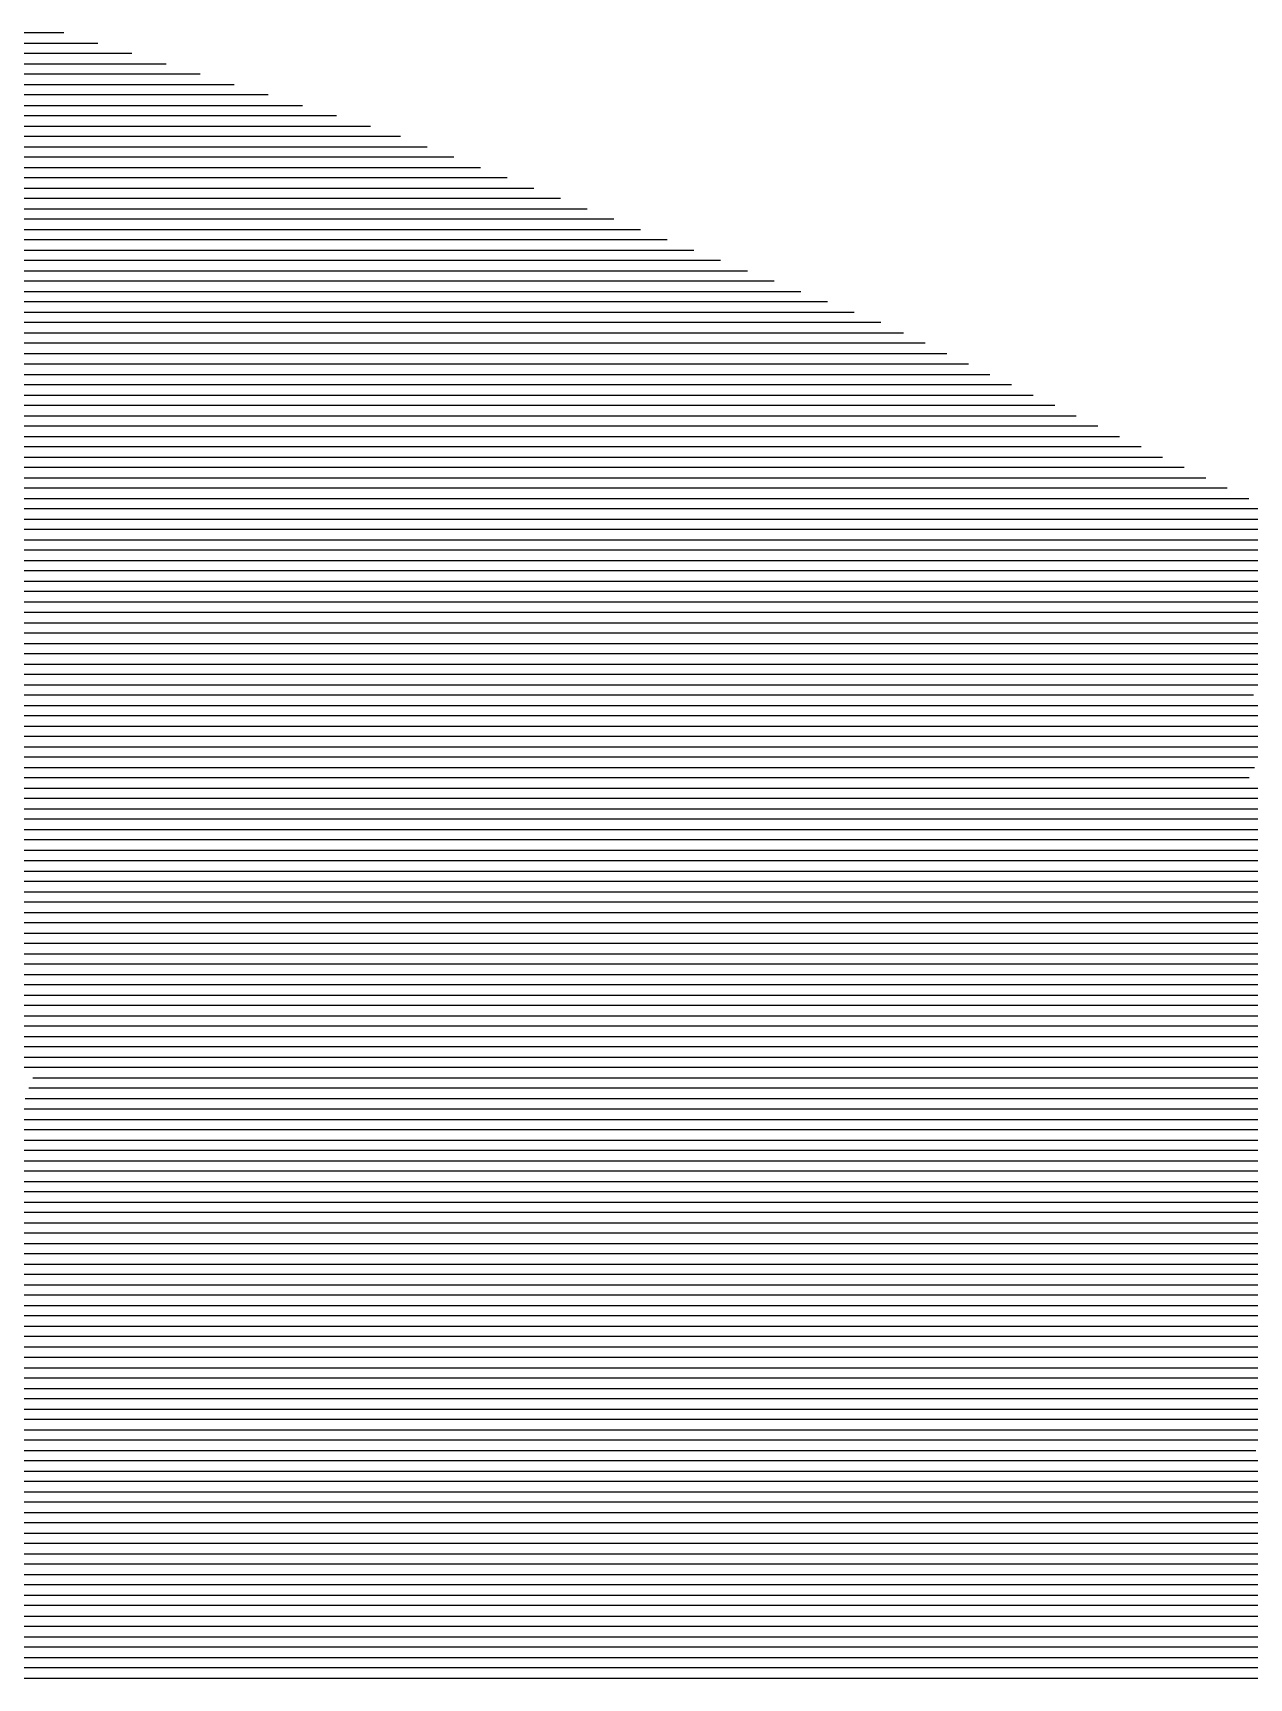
# Model space of a CAD drawing. Header units: metres. Extents: x -7 to 7, y -7 to 7.
# Drawn here: x 2.026 to 3.202, y 5.105 to 6.695 of the extents above; entities that cross this region are included whole.
import ezdxf

# ---------------------------------------------------------------- set-up
doc = ezdxf.new("R2010")
doc.units = ezdxf.units.M

msp = doc.modelspace()

# ---------------------------------------------------------------- linework, layer by layer
for p, q in [((2.055505, 6.695147, -0.058652), (1.84734, 6.695147, -0.081318)), ((1.846428, 6.685147, -0.081149), (2.088471, 6.685147, -0.054795)), ((1.844605, 6.665147, -0.080811), (2.154405, 6.665147, -0.047079)), ((2.121438, 6.675147, -0.050937), (1.845516, 6.675147, -0.08098)), ((2.187372, 6.655147, -0.043222), (1.843693, 6.655147, -0.080642)), ((2.253305, 6.635147, -0.035506), (1.84187, 6.635147, -0.080304)), ((1.842781, 6.645147, -0.080473), (2.220338, 6.645147, -0.039364)), ((2.319239, 6.615147, -0.027791), (1.840047, 6.615147, -0.079966)), ((1.840958, 6.625147, -0.080135), (2.286272, 6.625147, -0.031648)), ((1.839135, 6.605147, -0.079797), (2.352205, 6.605147, -0.023933)), ((1.837312, 6.585147, -0.079459), (2.360517, 6.585147, -0.022492)), ((2.364238, 6.595147, -0.022355), (1.838223, 6.595147, -0.079628)), ((2.360517, 6.585147, -0.022492), (2.363842, 6.585147, -0.022127)), ((2.363842, 6.585147, -0.022127), (2.406874, 6.585147, -0.017357)), ((2.365446, 6.595147, -0.022222), (2.364238, 6.595147, -0.022355)), ((2.381079, 6.595147, -0.020489), (2.365446, 6.595147, -0.022222)), ((2.356795, 6.575147, -0.022628), (1.8364, 6.575147, -0.07929)), ((2.362238, 6.575147, -0.022031), (2.356795, 6.575147, -0.022628)), ((2.432668, 6.575147, -0.014225), (2.362238, 6.575147, -0.022031)), ((2.349352, 6.555147, -0.022902), (1.834577, 6.555147, -0.078952)), ((1.835488, 6.565147, -0.079121), (2.353074, 6.565147, -0.022765)), ((2.35903, 6.555147, -0.021841), (2.349352, 6.555147, -0.022902)), ((2.353074, 6.565147, -0.022765), (2.360634, 6.565147, -0.021936)), ((2.484257, 6.555147, -0.00796), (2.35903, 6.555147, -0.021841)), ((2.360634, 6.565147, -0.021936), (2.458462, 6.565147, -0.011093)), ((2.34191, 6.535147, -0.023176), (1.832753, 6.535147, -0.078614)), ((1.833665, 6.545147, -0.078783), (2.345631, 6.545147, -0.023039)), ((2.355821, 6.535147, -0.02165), (2.34191, 6.535147, -0.023176)), ((2.345631, 6.545147, -0.023039), (2.357426, 6.545147, -0.021745)), ((2.535845, 6.535147, -0.001696), (2.355821, 6.535147, -0.02165)), ((2.357426, 6.545147, -0.021745), (2.510051, 6.545147, -0.004828)), ((1.831842, 6.525147, -0.078445), (2.338188, 6.525147, -0.023313)), ((2.338188, 6.525147, -0.023313), (2.354217, 6.525147, -0.021555)), ((2.354217, 6.525147, -0.021555), (2.561639, 6.525147, 0.001436)), ((1.830018, 6.505147, -0.078107), (2.330745, 6.505147, -0.023587)), ((2.334467, 6.515147, -0.02345), (1.83093, 6.515147, -0.078276)), ((2.330745, 6.505147, -0.023587), (2.351009, 6.505147, -0.021364)), ((2.352613, 6.515147, -0.02146), (2.334467, 6.515147, -0.02345)), ((2.351009, 6.505147, -0.021364), (2.613228, 6.505147, 0.007701)), ((2.587434, 6.515147, 0.004569), (2.352613, 6.515147, -0.02146)), ((2.327024, 6.495147, -0.023724), (1.829107, 6.495147, -0.077938)), ((2.349405, 6.495147, -0.021269), (2.327024, 6.495147, -0.023724)), ((2.639022, 6.495147, 0.010833), (2.349405, 6.495147, -0.021269)), ((2.319581, 6.475147, -0.023998), (1.827283, 6.475147, -0.077601)), ((1.828195, 6.485147, -0.077769), (2.323302, 6.485147, -0.023861)), ((2.346197, 6.475147, -0.021078), (2.319581, 6.475147, -0.023998)), ((2.323302, 6.485147, -0.023861), (2.347801, 6.485147, -0.021174)), ((2.690611, 6.475147, 0.017097), (2.346197, 6.475147, -0.021078)), ((2.347801, 6.485147, -0.021174), (2.664816, 6.485147, 0.013965)), ((1.826372, 6.465147, -0.077432), (2.31586, 6.465147, -0.024135)), ((2.31586, 6.465147, -0.024135), (2.344592, 6.465147, -0.020983)), ((2.344592, 6.465147, -0.020983), (2.716405, 6.465147, 0.02023)), ((1.824548, 6.445147, -0.077094), (2.308417, 6.445147, -0.024409)), ((2.312138, 6.455147, -0.024272), (1.82546, 6.455147, -0.077263)), ((2.308417, 6.445147, -0.024409), (2.341384, 6.445147, -0.020792)), ((2.342988, 6.455147, -0.020888), (2.312138, 6.455147, -0.024272)), ((2.341384, 6.445147, -0.020792), (2.767993, 6.445147, 0.026494)), ((2.742199, 6.455147, 0.023362), (2.342988, 6.455147, -0.020888)), ((1.822725, 6.425147, -0.076756), (2.300974, 6.425147, -0.024683)), ((2.304695, 6.435147, -0.024546), (1.823637, 6.435147, -0.076925)), ((2.300974, 6.425147, -0.024683), (2.338176, 6.425147, -0.020602)), ((2.33978, 6.435147, -0.020697), (2.304695, 6.435147, -0.024546)), ((2.338176, 6.425147, -0.020602), (2.819582, 6.425147, 0.032759)), ((2.793788, 6.435147, 0.029626), (2.33978, 6.435147, -0.020697)), ((2.297252, 6.415147, -0.02482), (1.821813, 6.415147, -0.076587)), ((2.336572, 6.415147, -0.020507), (2.297252, 6.415147, -0.02482)), ((2.845376, 6.415147, 0.035891), (2.336572, 6.415147, -0.020507)), ((2.28981, 6.395147, -0.025094), (1.81999, 6.395147, -0.076249)), ((1.820902, 6.405147, -0.076418), (2.293531, 6.405147, -0.024957)), ((2.333363, 6.395147, -0.020316), (2.28981, 6.395147, -0.025094)), ((2.293531, 6.405147, -0.024957), (2.334967, 6.405147, -0.020411)), ((2.84429, 6.395147, 0.036317), (2.333363, 6.395147, -0.020316)), ((2.334967, 6.405147, -0.020411), (2.848707, 6.405147, 0.036533)), ((2.888367, 6.395147, 0.041279), (2.84429, 6.395147, 0.036317)), ((2.848707, 6.405147, 0.036533), (2.867504, 6.405147, 0.038649)), ((1.819078, 6.385147, -0.07608), (2.286088, 6.385147, -0.025231)), ((2.286088, 6.385147, -0.025231), (2.331759, 6.385147, -0.020221)), ((2.331759, 6.385147, -0.020221), (2.839873, 6.385147, 0.0361)), ((2.839873, 6.385147, 0.0361), (2.90923, 6.385147, 0.043909)), ((1.817255, 6.365147, -0.075742), (2.278645, 6.365147, -0.025505)), ((2.282367, 6.375147, -0.025368), (1.818167, 6.375147, -0.075911)), ((2.278645, 6.365147, -0.025505), (2.328551, 6.365147, -0.02003)), ((2.330155, 6.375147, -0.020125), (2.282367, 6.375147, -0.025368)), ((2.328551, 6.365147, -0.02003), (2.831038, 6.365147, 0.035667)), ((2.835455, 6.375147, 0.035884), (2.330155, 6.375147, -0.020125)), ((2.831038, 6.365147, 0.035667), (2.950955, 6.365147, 0.049169)), ((2.930093, 6.375147, 0.046539), (2.835455, 6.375147, 0.035884)), ((1.815432, 6.345147, -0.075404), (2.271202, 6.345147, -0.025779)), ((2.274924, 6.355147, -0.025642), (1.816343, 6.355147, -0.075573)), ((2.271202, 6.345147, -0.025779), (2.325343, 6.345147, -0.019839)), ((2.326947, 6.355147, -0.019935), (2.274924, 6.355147, -0.025642)), ((2.325343, 6.345147, -0.019839), (2.822204, 6.345147, 0.035234)), ((2.826621, 6.355147, 0.035451), (2.326947, 6.355147, -0.019935)), ((2.822204, 6.345147, 0.035234), (2.992681, 6.345147, 0.054429)), ((2.971818, 6.355147, 0.051799), (2.826621, 6.355147, 0.035451)), ((2.267481, 6.335147, -0.025916), (1.81452, 6.335147, -0.075235)), ((2.323738, 6.335147, -0.019744), (2.267481, 6.335147, -0.025916)), ((2.817786, 6.335147, 0.035018), (2.323738, 6.335147, -0.019744)), ((3.013544, 6.335147, 0.057059), (2.817786, 6.335147, 0.035018)), ((2.260038, 6.315147, -0.02619), (1.812697, 6.315147, -0.074897)), ((1.813608, 6.325147, -0.075066), (2.26376, 6.325147, -0.026053)), ((2.32053, 6.315147, -0.019553), (2.260038, 6.315147, -0.02619)), ((2.26376, 6.325147, -0.026053), (2.322134, 6.325147, -0.019649)), ((2.808952, 6.315147, 0.034584), (2.32053, 6.315147, -0.019553)), ((2.322134, 6.325147, -0.019649), (2.813369, 6.325147, 0.034801)), ((3.05527, 6.315147, 0.062318), (2.808952, 6.315147, 0.034584)), ((2.813369, 6.325147, 0.034801), (3.034407, 6.325147, 0.059688)), ((1.811785, 6.305147, -0.074728), (2.256317, 6.305147, -0.026327)), ((2.256317, 6.305147, -0.026327), (2.318926, 6.305147, -0.019458)), ((2.318926, 6.305147, -0.019458), (2.804535, 6.305147, 0.034368)), ((2.804535, 6.305147, 0.034368), (3.076133, 6.305147, 0.064948)), ((1.809962, 6.285147, -0.07439), (2.248874, 6.285147, -0.026601)), ((2.252595, 6.295147, -0.026464), (1.810873, 6.295147, -0.074559)), ((2.248874, 6.285147, -0.026601), (2.315718, 6.285147, -0.019268)), ((2.317322, 6.295147, -0.019363), (2.252595, 6.295147, -0.026464)), ((2.315718, 6.285147, -0.019268), (2.7957, 6.285147, 0.033935)), ((2.800117, 6.295147, 0.034151), (2.317322, 6.295147, -0.019363)), ((2.7957, 6.285147, 0.033935), (3.117859, 6.285147, 0.070208)), ((3.096996, 6.295147, 0.067578), (2.800117, 6.295147, 0.034151)), ((1.808138, 6.265147, -0.074052), (2.241431, 6.265147, -0.026874)), ((2.245152, 6.275147, -0.026737), (1.80905, 6.275147, -0.074221)), ((2.241431, 6.265147, -0.026874), (2.312509, 6.265147, -0.019077)), ((2.314114, 6.275147, -0.019172), (2.245152, 6.275147, -0.026737)), ((2.312509, 6.265147, -0.019077), (2.786866, 6.265147, 0.033502)), ((2.791283, 6.275147, 0.033718), (2.314114, 6.275147, -0.019172)), ((2.786866, 6.265147, 0.033502), (3.159584, 6.265147, 0.075468)), ((3.138722, 6.275147, 0.072838), (2.791283, 6.275147, 0.033718)), ((2.23771, 6.255147, -0.027011), (1.807227, 6.255147, -0.073883)), ((2.310905, 6.255147, -0.018982), (2.23771, 6.255147, -0.027011)), ((2.782448, 6.255147, 0.033285), (2.310905, 6.255147, -0.018982)), ((3.180447, 6.255147, 0.078097), (2.782448, 6.255147, 0.033285)), ((2.230267, 6.235147, -0.027285), (1.805403, 6.235147, -0.073545)), ((1.806315, 6.245147, -0.073714), (2.233988, 6.245147, -0.027148)), ((2.307697, 6.235147, -0.018791), (2.230267, 6.235147, -0.027285)), ((2.233988, 6.245147, -0.027148), (2.309301, 6.245147, -0.018886)), ((2.773614, 6.235147, 0.032852), (2.307697, 6.235147, -0.018791)), ((2.309301, 6.245147, -0.018886), (2.778031, 6.245147, 0.033069)), ((3.222173, 6.235147, 0.083357), (2.773614, 6.235147, 0.032852)), ((2.778031, 6.245147, 0.033069), (3.20131, 6.245147, 0.080727)), ((1.804492, 6.225147, -0.073376), (2.226545, 6.225147, -0.027422)), ((2.226545, 6.225147, -0.027422), (2.306093, 6.225147, -0.018696)), ((2.306093, 6.225147, -0.018696), (2.769196, 6.225147, 0.032636)), ((2.769196, 6.225147, 0.032636), (3.243036, 6.225147, 0.085987)), ((1.802668, 6.205147, -0.073038), (2.219102, 6.205147, -0.027696)), ((2.222824, 6.215147, -0.027559), (1.80358, 6.215147, -0.073207)), ((2.219102, 6.205147, -0.027696), (2.302884, 6.205147, -0.018505)), ((2.304489, 6.215147, -0.0186), (2.222824, 6.215147, -0.027559)), ((2.302884, 6.205147, -0.018505), (2.760362, 6.205147, 0.032203)), ((2.764779, 6.215147, 0.032419), (2.304489, 6.215147, -0.0186)), ((2.760362, 6.205147, 0.032203), (3.284762, 6.205147, 0.091247)), ((3.263899, 6.215147, 0.088617), (2.764779, 6.215147, 0.032419)), ((1.800845, 6.185147, -0.0727), (2.211659, 6.185147, -0.02797)), ((2.215381, 6.195147, -0.027833), (1.801757, 6.195147, -0.072869)), ((2.211659, 6.185147, -0.02797), (2.299676, 6.185147, -0.018315)), ((2.30128, 6.195147, -0.01841), (2.215381, 6.195147, -0.027833)), ((2.299676, 6.185147, -0.018315), (2.751527, 6.185147, 0.03177)), ((2.755945, 6.195147, 0.031986), (2.30128, 6.195147, -0.01841)), ((2.751527, 6.185147, 0.03177), (3.308101, 6.185147, 0.094436)), ((3.305625, 6.195147, 0.093877), (2.755945, 6.195147, 0.031986)), ((2.207938, 6.175147, -0.028107), (1.799933, 6.175147, -0.072532)), ((2.298072, 6.175147, -0.018219), (2.207938, 6.175147, -0.028107)), ((2.74711, 6.175147, 0.031553), (2.298072, 6.175147, -0.018219)), ((3.300218, 6.175147, 0.09383), (2.74711, 6.175147, 0.031553)), ((2.200495, 6.155147, -0.028381), (1.79811, 6.155147, -0.072194)), ((1.799022, 6.165147, -0.072363), (2.204217, 6.165147, -0.028244)), ((2.294864, 6.155147, -0.018029), (2.200495, 6.155147, -0.028381)), ((2.204217, 6.165147, -0.028244), (2.296468, 6.165147, -0.018124)), ((2.738276, 6.155147, 0.03112), (2.294864, 6.155147, -0.018029)), ((2.296468, 6.165147, -0.018124), (2.742693, 6.165147, 0.031337)), ((3.284454, 6.155147, 0.092616), (2.738276, 6.155147, 0.03112)), ((2.742693, 6.165147, 0.031337), (3.292336, 6.165147, 0.093223)), ((1.797198, 6.145147, -0.072025), (2.196774, 6.145147, -0.028518)), ((2.196774, 6.145147, -0.028518), (2.29326, 6.145147, -0.017933)), ((2.29326, 6.145147, -0.017933), (2.733858, 6.145147, 0.030904)), ((2.733858, 6.145147, 0.030904), (3.276571, 6.145147, 0.09201)), ((1.795375, 6.125147, -0.071687), (2.189331, 6.125147, -0.028792)), ((2.193052, 6.135147, -0.028655), (1.796287, 6.135147, -0.071856)), ((2.189331, 6.125147, -0.028792), (2.290051, 6.125147, -0.017743)), ((2.291655, 6.135147, -0.017838), (2.193052, 6.135147, -0.028655)), ((2.290051, 6.125147, -0.017743), (2.725024, 6.125147, 0.030471)), ((2.729441, 6.135147, 0.030687), (2.291655, 6.135147, -0.017838)), ((2.725024, 6.125147, 0.030471), (3.260807, 6.125147, 0.090796)), ((3.268689, 6.135147, 0.091403), (2.729441, 6.135147, 0.030687)), ((2.185609, 6.115147, -0.028929), (1.794463, 6.115147, -0.071518)), ((2.288447, 6.115147, -0.017647), (2.185609, 6.115147, -0.028929)), ((2.720607, 6.115147, 0.030254), (2.288447, 6.115147, -0.017647)), ((3.252924, 6.115147, 0.09019), (2.720607, 6.115147, 0.030254)), ((2.178167, 6.095147, -0.029203), (1.79264, 6.095147, -0.07118)), ((1.793552, 6.105147, -0.071349), (2.181888, 6.105147, -0.029066)), ((2.285239, 6.095147, -0.017457), (2.178167, 6.095147, -0.029203)), ((2.181888, 6.105147, -0.029066), (2.286843, 6.105147, -0.017552)), ((2.711772, 6.095147, 0.029821), (2.285239, 6.095147, -0.017457)), ((2.286843, 6.105147, -0.017552), (2.716189, 6.105147, 0.030038)), ((3.23716, 6.095147, 0.088976), (2.711772, 6.095147, 0.029821)), ((2.716189, 6.105147, 0.030038), (3.245042, 6.105147, 0.089583)), ((2.170724, 6.075147, -0.029477), (1.790817, 6.075147, -0.070842)), ((1.791728, 6.085147, -0.071011), (2.174445, 6.085147, -0.02934)), ((2.282031, 6.075147, -0.017266), (2.170724, 6.075147, -0.029477)), ((2.174445, 6.085147, -0.02934), (2.283635, 6.085147, -0.017361)), ((2.702937, 6.075147, 0.029388), (2.282031, 6.075147, -0.017266)), ((2.283635, 6.085147, -0.017361), (2.707355, 6.085147, 0.029605)), ((3.221395, 6.075147, 0.087763), (2.702937, 6.075147, 0.029388)), ((2.707355, 6.085147, 0.029605), (3.229277, 6.085147, 0.08837)), ((1.789905, 6.065147, -0.070673), (2.167002, 6.065147, -0.029614)), ((2.167002, 6.065147, -0.029614), (2.280426, 6.065147, -0.017171)), ((2.280426, 6.065147, -0.017171), (2.69852, 6.065147, 0.029172)), ((2.69852, 6.065147, 0.029172), (3.213512, 6.065147, 0.087156)), ((1.788082, 6.045147, -0.070335), (2.159559, 6.045147, -0.029888)), ((2.163281, 6.055147, -0.029751), (1.788993, 6.055147, -0.070504)), ((2.159559, 6.045147, -0.029888), (2.277218, 6.045147, -0.01698)), ((2.278822, 6.055147, -0.017076), (2.163281, 6.055147, -0.029751)), ((2.277218, 6.045147, -0.01698), (2.689686, 6.045147, 0.028739)), ((2.694103, 6.055147, 0.028955), (2.278822, 6.055147, -0.017076)), ((2.689686, 6.045147, 0.028739), (3.197748, 6.045147, 0.085943)), ((3.20563, 6.055147, 0.08655), (2.694103, 6.055147, 0.028955)), ((3.197748, 6.045147, 0.085943), (3.237744, 6.045147, 0.0904)), ((2.155838, 6.035147, -0.030025), (1.78717, 6.035147, -0.070166)), ((2.275614, 6.035147, -0.016885), (2.155838, 6.035147, -0.030025)), ((2.685268, 6.035147, 0.028522), (2.275614, 6.035147, -0.016885)), ((3.189865, 6.035147, 0.085336), (2.685268, 6.035147, 0.028522)), ((3.232594, 6.035147, 0.090097), (3.189865, 6.035147, 0.085336)), ((2.148395, 6.015147, -0.030299), (1.785347, 6.015147, -0.069828)), ((1.786258, 6.025147, -0.069997), (2.152117, 6.025147, -0.030162)), ((2.272406, 6.015147, -0.016694), (2.148395, 6.015147, -0.030299)), ((2.152117, 6.025147, -0.030162), (2.27401, 6.025147, -0.01679)), ((2.676434, 6.015147, 0.028089), (2.272406, 6.015147, -0.016694)), ((2.27401, 6.025147, -0.01679), (2.680851, 6.025147, 0.028306)), ((3.174101, 6.015147, 0.084123), (2.676434, 6.015147, 0.028089)), ((2.680851, 6.025147, 0.028306), (3.181983, 6.025147, 0.08473)), ((3.222293, 6.015147, 0.089493), (3.174101, 6.015147, 0.084123)), ((3.181983, 6.025147, 0.08473), (3.227443, 6.025147, 0.089795)), ((2.140952, 5.995147, -0.030573), (1.783523, 5.995147, -0.06949)), ((1.784435, 6.005147, -0.069659), (2.144674, 6.005147, -0.030436)), ((2.269197, 5.995147, -0.016504), (2.140952, 5.995147, -0.030573)), ((2.144674, 6.005147, -0.030436), (2.270802, 6.005147, -0.016599)), ((2.667599, 5.995147, 0.027656), (2.269197, 5.995147, -0.016504)), ((2.270802, 6.005147, -0.016599), (2.672017, 6.005147, 0.027873)), ((3.158336, 5.995147, 0.08291), (2.667599, 5.995147, 0.027656)), ((2.672017, 6.005147, 0.027873), (3.166218, 6.005147, 0.083516)), ((3.211992, 5.995147, 0.088888), (3.158336, 5.995147, 0.08291)), ((3.166218, 6.005147, 0.083516), (3.217143, 6.005147, 0.089191)), ((1.782612, 5.985147, -0.069321), (2.137231, 5.985147, -0.03071)), ((2.137231, 5.985147, -0.03071), (2.267593, 5.985147, -0.016408)), ((2.267593, 5.985147, -0.016408), (2.663182, 5.985147, 0.02744)), ((2.663182, 5.985147, 0.02744), (3.150454, 5.985147, 0.082303)), ((3.150454, 5.985147, 0.082303), (3.206842, 5.985147, 0.088586)), ((1.780788, 5.965147, -0.068983), (2.129788, 5.965147, -0.030983)), ((2.133509, 5.975147, -0.030847), (1.7817, 5.975147, -0.069152)), ((2.129788, 5.965147, -0.030983), (2.264385, 5.965147, -0.016218)), ((2.265989, 5.975147, -0.016313), (2.133509, 5.975147, -0.030847)), ((2.264385, 5.965147, -0.016218), (2.654347, 5.965147, 0.027007)), ((2.658765, 5.975147, 0.027223), (2.265989, 5.975147, -0.016313)), ((2.654347, 5.965147, 0.027007), (3.134689, 5.965147, 0.08109)), ((3.142571, 5.975147, 0.081697), (2.658765, 5.975147, 0.027223)), ((3.134689, 5.965147, 0.08109), (3.196541, 5.965147, 0.087982)), ((3.201692, 5.975147, 0.088284), (3.142571, 5.975147, 0.081697)), ((3.196541, 5.965147, 0.087982), (3.703628, 5.965147, 0.145973)), ((2.126067, 5.955147, -0.03112), (1.779877, 5.955147, -0.068814)), ((2.262781, 5.955147, -0.016123), (2.126067, 5.955147, -0.03112)), ((2.64993, 5.955147, 0.02679), (2.262781, 5.955147, -0.016123)), ((3.126806, 5.955147, 0.080483), (2.64993, 5.955147, 0.02679)), ((3.191391, 5.955147, 0.087679), (3.126806, 5.955147, 0.080483)), ((3.720875, 5.955147, 0.148232), (3.191391, 5.955147, 0.087679)), ((2.118624, 5.935147, -0.031394), (1.778053, 5.935147, -0.068476)), ((1.778965, 5.945147, -0.068645), (2.122345, 5.945147, -0.031257)), ((2.259572, 5.935147, -0.015932), (2.118624, 5.935147, -0.031394)), ((2.122345, 5.945147, -0.031257), (2.261177, 5.945147, -0.016027)), ((2.641096, 5.935147, 0.026357), (2.259572, 5.935147, -0.015932)), ((2.261177, 5.945147, -0.016027), (2.645513, 5.945147, 0.026574)), ((3.111042, 5.935147, 0.07927), (2.641096, 5.935147, 0.026357)), ((2.645513, 5.945147, 0.026574), (3.118924, 5.945147, 0.079877)), ((3.18109, 5.935147, 0.087075), (3.111042, 5.935147, 0.07927)), ((3.118924, 5.945147, 0.079877), (3.186241, 5.945147, 0.087377)), ((3.749285, 5.935147, 0.152054), (3.18109, 5.935147, 0.087075)), ((3.186241, 5.945147, 0.087377), (3.738123, 5.945147, 0.150491)), ((2.111181, 5.915147, -0.031668), (1.77623, 5.915147, -0.068138)), ((1.777142, 5.925147, -0.068307), (2.114902, 5.925147, -0.031531)), ((2.256364, 5.915147, -0.015741), (2.111181, 5.915147, -0.031668)), ((2.114902, 5.925147, -0.031531), (2.257968, 5.925147, -0.015837)), ((2.632261, 5.915147, 0.025924), (2.256364, 5.915147, -0.015741)), ((2.257968, 5.925147, -0.015837), (2.636678, 5.925147, 0.026141)), ((3.095277, 5.915147, 0.078057), (2.632261, 5.915147, 0.025924)), ((2.636678, 5.925147, 0.026141), (3.103159, 5.925147, 0.078663)), ((3.17079, 5.915147, 0.08647), (3.095277, 5.915147, 0.078057)), ((3.103159, 5.925147, 0.078663), (3.17594, 5.925147, 0.086773)), ((3.731541, 5.915147, 0.150599), (3.17079, 5.915147, 0.08647)), ((3.17594, 5.925147, 0.086773), (3.740413, 5.925147, 0.151327)), ((1.775318, 5.905147, -0.067969), (2.107459, 5.905147, -0.031805)), ((2.107459, 5.905147, -0.031805), (2.25476, 5.905147, -0.015646)), ((2.25476, 5.905147, -0.015646), (2.627844, 5.905147, 0.025708)), ((2.627844, 5.905147, 0.025708), (3.087395, 5.905147, 0.07745)), ((3.087395, 5.905147, 0.07745), (3.165639, 5.905147, 0.086168)), ((3.165639, 5.905147, 0.086168), (3.722668, 5.905147, 0.149871)), ((1.773495, 5.885147, -0.067632), (2.100017, 5.885147, -0.032079)), ((2.103738, 5.895147, -0.031942), (1.774407, 5.895147, -0.0678)), ((2.100017, 5.885147, -0.032079), (2.251552, 5.885147, -0.015455)), ((2.253156, 5.895147, -0.015551), (2.103738, 5.895147, -0.031942)), ((2.251552, 5.885147, -0.015455), (2.619009, 5.885147, 0.025275)), ((2.623427, 5.895147, 0.025491), (2.253156, 5.895147, -0.015551)), ((2.619009, 5.885147, 0.025275), (3.07163, 5.885147, 0.076237)), ((3.079512, 5.895147, 0.076843), (2.623427, 5.895147, 0.025491)), ((3.07163, 5.885147, 0.076237), (3.155339, 5.885147, 0.085564)), ((3.160489, 5.895147, 0.085866), (3.079512, 5.895147, 0.076843)), ((3.155339, 5.885147, 0.085564), (3.704924, 5.885147, 0.148415)), ((3.713796, 5.895147, 0.149143), (3.160489, 5.895147, 0.085866)), ((2.096295, 5.875147, -0.032216), (1.772583, 5.875147, -0.067463)), ((2.249948, 5.875147, -0.01536), (2.096295, 5.875147, -0.032216)), ((2.614592, 5.875147, 0.025058), (2.249948, 5.875147, -0.01536)), ((3.063748, 5.875147, 0.07563), (2.614592, 5.875147, 0.025058)), ((3.150189, 5.875147, 0.085262), (3.063748, 5.875147, 0.07563)), ((3.696052, 5.875147, 0.147687), (3.150189, 5.875147, 0.085262)), ((2.088852, 5.855147, -0.03249), (1.77076, 5.855147, -0.067125)), ((1.771672, 5.865147, -0.067294), (2.092574, 5.865147, -0.032353)), ((2.246739, 5.855147, -0.015169), (2.088852, 5.855147, -0.03249)), ((2.092574, 5.865147, -0.032353), (2.248343, 5.865147, -0.015265)), ((2.605758, 5.855147, 0.024625), (2.246739, 5.855147, -0.015169)), ((2.248343, 5.865147, -0.015265), (2.610175, 5.865147, 0.024842)), ((3.047983, 5.855147, 0.074417), (2.605758, 5.855147, 0.024625)), ((2.610175, 5.865147, 0.024842), (3.055865, 5.865147, 0.075023)), ((3.139888, 5.855147, 0.084657), (3.047983, 5.855147, 0.074417)), ((3.055865, 5.865147, 0.075023), (3.145038, 5.865147, 0.084959)), ((3.678307, 5.855147, 0.146231), (3.139888, 5.855147, 0.084657)), ((3.145038, 5.865147, 0.084959), (3.68718, 5.865147, 0.146959)), ((1.769848, 5.845147, -0.066956), (2.085131, 5.845147, -0.032627)), ((2.085131, 5.845147, -0.032627), (2.245135, 5.845147, -0.015074)), ((2.245135, 5.845147, -0.015074), (2.60134, 5.845147, 0.024409)), ((2.60134, 5.845147, 0.024409), (3.040101, 5.845147, 0.07381)), ((3.040101, 5.845147, 0.07381), (3.134738, 5.845147, 0.084355)), ((3.134738, 5.845147, 0.084355), (3.669435, 5.845147, 0.145504)), ((1.768025, 5.825147, -0.066618), (2.077688, 5.825147, -0.032901)), ((2.081409, 5.835147, -0.032764), (1.768937, 5.835147, -0.066787)), ((2.077688, 5.825147, -0.032901), (2.241927, 5.825147, -0.014884)), ((2.243531, 5.835147, -0.014979), (2.081409, 5.835147, -0.032764)), ((2.241927, 5.825147, -0.014884), (2.592506, 5.825147, 0.023976)), ((2.596923, 5.835147, 0.024192), (2.243531, 5.835147, -0.014979)), ((2.592506, 5.825147, 0.023976), (3.024336, 5.825147, 0.072597)), ((3.032218, 5.835147, 0.073203), (2.596923, 5.835147, 0.024192)), ((3.024336, 5.825147, 0.072597), (3.124437, 5.825147, 0.08375)), ((3.129587, 5.835147, 0.084053), (3.032218, 5.835147, 0.073203)), ((3.124437, 5.825147, 0.08375), (3.651691, 5.825147, 0.144048)), ((3.660563, 5.835147, 0.144776), (3.129587, 5.835147, 0.084053)), ((1.766202, 5.805147, -0.06628), (2.070245, 5.805147, -0.033175)), ((2.073966, 5.815147, -0.033038), (1.767113, 5.815147, -0.066449)), ((2.070245, 5.805147, -0.033175), (2.238719, 5.805147, -0.014693)), ((2.240323, 5.815147, -0.014788), (2.073966, 5.815147, -0.033038)), ((2.238719, 5.805147, -0.014693), (2.583671, 5.805147, 0.023543)), ((2.588088, 5.815147, 0.023759), (2.240323, 5.815147, -0.014788)), ((2.583671, 5.805147, 0.023543), (3.008571, 5.805147, 0.071383)), ((3.016453, 5.815147, 0.07199), (2.588088, 5.815147, 0.023759)), ((3.008571, 5.805147, 0.071383), (3.114136, 5.805147, 0.083146)), ((3.119287, 5.815147, 0.083448), (3.016453, 5.815147, 0.07199)), ((3.114136, 5.805147, 0.083146), (3.633946, 5.805147, 0.142592)), ((3.642818, 5.815147, 0.14332), (3.119287, 5.815147, 0.083448)), ((2.066524, 5.795147, -0.033312), (1.76529, 5.795147, -0.066111)), ((2.237114, 5.795147, -0.014598), (2.066524, 5.795147, -0.033312)), ((2.579254, 5.795147, 0.023326), (2.237114, 5.795147, -0.014598)), ((3.000689, 5.795147, 0.070777), (2.579254, 5.795147, 0.023326)), ((3.108986, 5.795147, 0.082844), (3.000689, 5.795147, 0.070777)), ((3.625074, 5.795147, 0.141864), (3.108986, 5.795147, 0.082844)), ((2.059081, 5.775147, -0.033586), (1.763467, 5.775147, -0.065773)), ((1.764378, 5.785147, -0.065942), (2.062802, 5.785147, -0.033449)), ((2.233906, 5.775147, -0.014407), (2.059081, 5.775147, -0.033586)), ((2.062802, 5.785147, -0.033449), (2.23551, 5.785147, -0.014502)), ((2.570419, 5.775147, 0.022893), (2.233906, 5.775147, -0.014407)), ((2.23551, 5.785147, -0.014502), (2.574837, 5.785147, 0.023109)), ((2.984924, 5.775147, 0.069563), (2.570419, 5.775147, 0.022893)), ((2.574837, 5.785147, 0.023109), (2.992806, 5.785147, 0.07017)), ((3.098685, 5.775147, 0.082239), (2.984924, 5.775147, 0.069563)), ((2.992806, 5.785147, 0.07017), (3.103836, 5.785147, 0.082541)), ((3.60733, 5.775147, 0.140408), (3.098685, 5.775147, 0.082239)), ((3.103836, 5.785147, 0.082541), (3.616202, 5.785147, 0.141136)), ((1.762555, 5.765147, -0.065604), (2.055359, 5.765147, -0.033723)), ((2.055359, 5.765147, -0.033723), (2.232302, 5.765147, -0.014312)), ((2.232302, 5.765147, -0.014312), (2.566002, 5.765147, 0.022676)), ((2.566002, 5.765147, 0.022676), (2.977042, 5.765147, 0.068957)), ((2.977042, 5.765147, 0.068957), (3.093535, 5.765147, 0.081937)), ((3.093535, 5.765147, 0.081937), (3.598457, 5.765147, 0.13968)), ((1.760732, 5.745147, -0.065266), (2.047916, 5.745147, -0.033997)), ((2.051638, 5.755147, -0.03386), (1.761643, 5.755147, -0.065435)), ((2.047916, 5.745147, -0.033997), (2.229094, 5.745147, -0.014121)), ((2.230698, 5.755147, -0.014216), (2.051638, 5.755147, -0.03386)), ((2.229094, 5.745147, -0.014121), (2.557168, 5.745147, 0.022243)), ((2.561585, 5.755147, 0.02246), (2.230698, 5.755147, -0.014216)), ((2.557168, 5.745147, 0.022243), (2.961277, 5.745147, 0.067743)), ((2.969159, 5.755147, 0.06835), (2.561585, 5.755147, 0.02246)), ((2.961277, 5.745147, 0.067743), (3.083234, 5.745147, 0.081332)), ((3.088385, 5.755147, 0.081635), (2.969159, 5.755147, 0.06835)), ((3.083234, 5.745147, 0.081332), (3.580713, 5.745147, 0.138225)), ((3.589585, 5.755147, 0.138953), (3.088385, 5.755147, 0.081635)), ((1.758908, 5.725147, -0.064928), (2.040474, 5.725147, -0.034271)), ((2.044195, 5.735147, -0.034134), (1.75982, 5.735147, -0.065097)), ((2.040474, 5.725147, -0.034271), (2.225885, 5.725147, -0.013931)), ((2.227489, 5.735147, -0.014026), (2.044195, 5.735147, -0.034134)), ((2.225885, 5.725147, -0.013931), (2.548333, 5.725147, 0.02181)), ((2.55275, 5.735147, 0.022027), (2.227489, 5.735147, -0.014026)), ((2.548333, 5.725147, 0.02181), (2.945512, 5.725147, 0.06653)), ((2.953395, 5.735147, 0.067137), (2.55275, 5.735147, 0.022027)), ((2.945512, 5.725147, 0.06653), (3.072934, 5.725147, 0.080728)), ((3.078084, 5.735147, 0.08103), (2.953395, 5.735147, 0.067137)), ((3.072934, 5.725147, 0.080728), (3.562968, 5.725147, 0.136769)), ((3.571841, 5.735147, 0.137497), (3.078084, 5.735147, 0.08103)), ((2.036752, 5.715147, -0.034408), (1.757997, 5.715147, -0.064759)), ((2.224281, 5.715147, -0.013835), (2.036752, 5.715147, -0.034408)), ((2.543916, 5.715147, 0.021594), (2.224281, 5.715147, -0.013835)), ((2.93763, 5.715147, 0.065923), (2.543916, 5.715147, 0.021594)), ((3.067783, 5.715147, 0.080426), (2.93763, 5.715147, 0.065923)), ((3.554096, 5.715147, 0.136041), (3.067783, 5.715147, 0.080426)), ((2.029309, 5.695147, -0.034682), (1.756173, 5.695147, -0.064421)), ((1.757085, 5.705147, -0.06459), (2.033031, 5.705147, -0.034545)), ((2.221073, 5.695147, -0.013645), (2.029309, 5.695147, -0.034682)), ((2.033031, 5.705147, -0.034545), (2.222677, 5.705147, -0.01374)), ((2.535081, 5.695147, 0.021161), (2.221073, 5.695147, -0.013645)), ((2.222677, 5.705147, -0.01374), (2.539499, 5.705147, 0.021377)), ((2.921865, 5.695147, 0.06471), (2.535081, 5.695147, 0.021161)), ((2.539499, 5.705147, 0.021377), (2.929747, 5.705147, 0.065317)), ((3.057483, 5.695147, 0.079821), (2.921865, 5.695147, 0.06471)), ((2.929747, 5.705147, 0.065317), (3.062633, 5.705147, 0.080123)), ((3.536352, 5.695147, 0.134585), (3.057483, 5.695147, 0.079821)), ((3.062633, 5.705147, 0.080123), (3.545224, 5.705147, 0.135313)), ((2.025588, 5.685147, -0.034819), (2.219469, 5.685147, -0.013549)), ((2.219469, 5.685147, -0.013549), (2.530664, 5.685147, 0.020944)), ((2.530664, 5.685147, 0.020944), (2.913983, 5.685147, 0.064103)), ((2.913983, 5.685147, 0.064103), (3.052332, 5.685147, 0.079519)), ((3.052332, 5.685147, 0.079519), (3.52748, 5.685147, 0.133857)), ((2.018145, 5.665147, -0.035092), (2.21626, 5.665147, -0.013359)), ((2.217865, 5.675147, -0.013454), (2.021866, 5.675147, -0.034956)), ((2.21626, 5.665147, -0.013359), (2.521829, 5.665147, 0.020511)), ((2.526247, 5.675147, 0.020728), (2.217865, 5.675147, -0.013454)), ((2.521829, 5.665147, 0.020511), (2.898218, 5.665147, 0.06289)), ((2.9061, 5.675147, 0.063497), (2.526247, 5.675147, 0.020728)), ((2.898218, 5.665147, 0.06289), (3.042032, 5.665147, 0.078914)), ((3.047182, 5.675147, 0.079217), (2.9061, 5.675147, 0.063497)), ((3.042032, 5.665147, 0.078914), (3.509735, 5.665147, 0.132402)), ((3.518607, 5.675147, 0.133129), (3.047182, 5.675147, 0.079217)), ((2.010702, 5.645147, -0.035366), (2.213052, 5.645147, -0.013168)), ((2.214656, 5.655147, -0.013263), (2.014424, 5.655147, -0.035229)), ((2.213052, 5.645147, -0.013168), (2.512995, 5.645147, 0.020078)), ((2.517412, 5.655147, 0.020295), (2.214656, 5.655147, -0.013263)), ((2.512995, 5.645147, 0.020078), (2.882453, 5.645147, 0.061677)), ((2.890336, 5.655147, 0.062284), (2.517412, 5.655147, 0.020295)), ((2.882453, 5.645147, 0.061677), (3.031731, 5.645147, 0.07831)), ((3.036882, 5.655147, 0.078612), (2.890336, 5.655147, 0.062284)), ((3.031731, 5.645147, 0.07831), (3.491991, 5.645147, 0.130946)), ((3.500863, 5.655147, 0.131674), (3.036882, 5.655147, 0.078612)), ((2.211448, 5.635147, -0.013073), (2.006981, 5.635147, -0.035503)), ((2.508578, 5.635147, 0.019862), (2.211448, 5.635147, -0.013073)), ((2.874571, 5.635147, 0.06107), (2.508578, 5.635147, 0.019862)), ((3.026581, 5.635147, 0.078008), (2.874571, 5.635147, 0.06107)), ((3.483118, 5.635147, 0.130218), (3.026581, 5.635147, 0.078008)), ((2.20824, 5.615147, -0.012882), (1.999538, 5.615147, -0.035777)), ((2.003259, 5.625147, -0.03564), (2.209844, 5.625147, -0.012977)), ((2.499743, 5.615147, 0.019429), (2.20824, 5.615147, -0.012882)), ((2.209844, 5.625147, -0.012977), (2.50416, 5.625147, 0.019645)), ((2.858806, 5.615147, 0.059857), (2.499743, 5.615147, 0.019429)), ((2.50416, 5.625147, 0.019645), (2.866689, 5.625147, 0.060464)), ((3.01628, 5.615147, 0.077403), (2.858806, 5.615147, 0.059857)), ((2.866689, 5.625147, 0.060464), (3.021431, 5.625147, 0.077705)), ((3.465374, 5.615147, 0.128762), (3.01628, 5.615147, 0.077403)), ((3.021431, 5.625147, 0.077705), (3.474246, 5.625147, 0.12949)), ((1.995816, 5.605147, -0.035914), (2.206636, 5.605147, -0.012787)), ((2.206636, 5.605147, -0.012787), (2.495326, 5.605147, 0.019212)), ((2.495326, 5.605147, 0.019212), (2.850924, 5.605147, 0.05925)), ((2.850924, 5.605147, 0.05925), (3.01113, 5.605147, 0.077101)), ((3.01113, 5.605147, 0.077101), (3.456502, 5.605147, 0.128034)), ((1.988374, 5.585147, -0.036188), (2.203427, 5.585147, -0.012596)), ((2.205031, 5.595147, -0.012692), (1.992095, 5.595147, -0.036051)), ((2.203427, 5.585147, -0.012596), (2.486491, 5.585147, 0.018779)), ((2.490909, 5.595147, 0.018996), (2.205031, 5.595147, -0.012692)), ((2.486491, 5.585147, 0.018779), (2.835159, 5.585147, 0.058037)), ((2.843041, 5.595147, 0.058644), (2.490909, 5.595147, 0.018996)), ((2.835159, 5.585147, 0.058037), (3.000829, 5.585147, 0.076497)), ((3.00598, 5.595147, 0.076799), (2.843041, 5.595147, 0.058644)), ((3.000829, 5.585147, 0.076497), (3.438757, 5.585147, 0.126579)), ((3.44763, 5.595147, 0.127306), (3.00598, 5.595147, 0.076799)), ((1.980931, 5.565147, -0.036462), (2.200219, 5.565147, -0.012406)), ((2.201823, 5.575147, -0.012501), (1.984652, 5.575147, -0.036325)), ((2.200219, 5.565147, -0.012406), (2.477657, 5.565147, 0.018346)), ((2.482074, 5.575147, 0.018563), (2.201823, 5.575147, -0.012501)), ((2.477657, 5.565147, 0.018346), (2.819394, 5.565147, 0.056824)), ((2.827277, 5.575147, 0.05743), (2.482074, 5.575147, 0.018563)), ((2.819394, 5.565147, 0.056824), (2.990529, 5.565147, 0.075892)), ((2.995679, 5.575147, 0.076194), (2.827277, 5.575147, 0.05743)), ((2.990529, 5.565147, 0.075892), (3.421013, 5.565147, 0.125123)), ((3.429885, 5.575147, 0.125851), (2.995679, 5.575147, 0.076194)), ((2.198615, 5.555147, -0.01231), (1.977209, 5.555147, -0.036599)), ((2.47324, 5.555147, 0.01813), (2.198615, 5.555147, -0.01231)), ((2.811512, 5.555147, 0.056217), (2.47324, 5.555147, 0.01813)), ((2.985378, 5.555147, 0.07559), (2.811512, 5.555147, 0.056217)), ((3.412141, 5.555147, 0.124395), (2.985378, 5.555147, 0.07559)), ((2.195407, 5.535147, -0.01212), (1.969766, 5.535147, -0.036873)), ((1.973488, 5.545147, -0.036736), (2.197011, 5.545147, -0.012215)), ((2.464405, 5.535147, 0.017697), (2.195407, 5.535147, -0.01212)), ((2.197011, 5.545147, -0.012215), (2.468822, 5.545147, 0.017913)), ((2.795747, 5.535147, 0.055004), (2.464405, 5.535147, 0.017697)), ((2.468822, 5.545147, 0.017913), (2.80363, 5.545147, 0.05561)), ((2.975078, 5.535147, 0.074985), (2.795747, 5.535147, 0.055004)), ((2.80363, 5.545147, 0.05561), (2.980228, 5.545147, 0.075288)), ((3.394396, 5.535147, 0.122939), (2.975078, 5.535147, 0.074985)), ((2.980228, 5.545147, 0.075288), (3.403268, 5.545147, 0.123667)), ((1.966045, 5.525147, -0.03701), (2.193802, 5.525147, -0.012024)), ((2.193802, 5.525147, -0.012024), (2.459988, 5.525147, 0.01748)), ((2.459988, 5.525147, 0.01748), (2.787865, 5.525147, 0.054397)), ((2.787865, 5.525147, 0.054397), (2.969927, 5.525147, 0.074683)), ((2.969927, 5.525147, 0.074683), (3.385524, 5.525147, 0.122211)), ((1.958602, 5.505147, -0.037284), (2.190594, 5.505147, -0.011834)), ((2.192198, 5.515147, -0.011929), (1.962324, 5.515147, -0.037147)), ((2.190594, 5.505147, -0.011834), (2.451153, 5.505147, 0.017047)), ((2.45557, 5.515147, 0.017264), (2.192198, 5.515147, -0.011929)), ((2.451153, 5.505147, 0.017047), (2.7721, 5.505147, 0.053184)), ((2.779983, 5.515147, 0.05379), (2.45557, 5.515147, 0.017264)), ((2.7721, 5.505147, 0.053184), (2.959627, 5.505147, 0.074079)), ((2.964777, 5.515147, 0.074381), (2.779983, 5.515147, 0.05379)), ((2.959627, 5.505147, 0.074079), (3.36778, 5.505147, 0.120755)), ((3.376652, 5.515147, 0.121483), (2.964777, 5.515147, 0.074381)), ((2.18899, 5.495147, -0.011739), (1.954881, 5.495147, -0.037421)), ((2.446736, 5.495147, 0.016831), (2.18899, 5.495147, -0.011739)), ((2.764218, 5.495147, 0.052577), (2.446736, 5.495147, 0.016831)), ((2.954476, 5.495147, 0.073776), (2.764218, 5.495147, 0.052577)), ((3.358907, 5.495147, 0.120028), (2.954476, 5.495147, 0.073776)), ((2.185782, 5.475147, -0.011548), (1.947438, 5.475147, -0.037695)), ((1.951159, 5.485147, -0.037558), (2.187386, 5.485147, -0.011643)), ((2.437901, 5.475147, 0.016398), (2.185782, 5.475147, -0.011548)), ((2.187386, 5.485147, -0.011643), (2.442319, 5.485147, 0.016614)), ((2.748453, 5.475147, 0.051364), (2.437901, 5.475147, 0.016398)), ((2.442319, 5.485147, 0.016614), (2.756335, 5.485147, 0.05197)), ((2.944176, 5.475147, 0.073172), (2.748453, 5.475147, 0.051364)), ((2.756335, 5.485147, 0.05197), (2.949326, 5.485147, 0.073474)), ((3.341163, 5.475147, 0.118572), (2.944176, 5.475147, 0.073172)), ((2.949326, 5.485147, 0.073474), (3.350035, 5.485147, 0.1193)), ((2.182573, 5.455147, -0.011357), (1.939995, 5.455147, -0.037969)), ((1.943716, 5.465147, -0.037832), (2.184177, 5.465147, -0.011453)), ((2.429067, 5.455147, 0.015965), (2.182573, 5.455147, -0.011357)), ((2.184177, 5.465147, -0.011453), (2.433484, 5.465147, 0.016181)), ((2.732688, 5.455147, 0.05015), (2.429067, 5.455147, 0.015965)), ((2.433484, 5.465147, 0.016181), (2.740571, 5.465147, 0.050757)), ((2.933875, 5.455147, 0.072567), (2.732688, 5.455147, 0.05015)), ((2.740571, 5.465147, 0.050757), (2.939025, 5.465147, 0.07287)), ((3.323418, 5.455147, 0.117116), (2.933875, 5.455147, 0.072567)), ((2.939025, 5.465147, 0.07287), (3.332291, 5.465147, 0.117844)), ((1.936273, 5.445147, -0.038106), (2.180969, 5.445147, -0.011262)), ((2.180969, 5.445147, -0.011262), (2.42465, 5.445147, 0.015748)), ((2.42465, 5.445147, 0.015748), (2.724806, 5.445147, 0.049544)), ((2.724806, 5.445147, 0.049544), (2.928725, 5.445147, 0.072265)), ((2.928725, 5.445147, 0.072265), (3.314546, 5.445147, 0.116388)), ((1.928831, 5.425147, -0.03838), (2.177761, 5.425147, -0.011071)), ((2.179365, 5.435147, -0.011167), (1.932552, 5.435147, -0.038243)), ((2.177761, 5.425147, -0.011071), (2.415815, 5.425147, 0.015315)), ((2.420232, 5.435147, 0.015532), (2.179365, 5.435147, -0.011167)), ((2.415815, 5.425147, 0.015315), (2.709041, 5.425147, 0.04833)), ((2.716924, 5.435147, 0.048937), (2.420232, 5.435147, 0.015532)), ((2.709041, 5.425147, 0.04833), (2.918424, 5.425147, 0.071661)), ((2.923575, 5.435147, 0.071963), (2.716924, 5.435147, 0.048937)), ((2.918424, 5.425147, 0.071661), (3.296802, 5.425147, 0.114932)), ((3.305674, 5.435147, 0.11566), (2.923575, 5.435147, 0.071963)), ((2.176157, 5.415147, -0.010976), (1.925109, 5.415147, -0.038517)), ((2.411398, 5.415147, 0.015099), (2.176157, 5.415147, -0.010976)), ((2.701159, 5.415147, 0.047724), (2.411398, 5.415147, 0.015099)), ((2.913274, 5.415147, 0.071358), (2.701159, 5.415147, 0.047724)), ((3.287929, 5.415147, 0.114205), (2.913274, 5.415147, 0.071358)), ((2.172948, 5.395147, -0.010785), (1.917666, 5.395147, -0.038791)), ((1.921388, 5.405147, -0.038654), (2.174553, 5.405147, -0.010881)), ((2.402563, 5.395147, 0.014666), (2.172948, 5.395147, -0.010785)), ((2.174553, 5.405147, -0.010881), (2.40698, 5.405147, 0.014882)), ((2.685394, 5.395147, 0.04651), (2.402563, 5.395147, 0.014666)), ((2.40698, 5.405147, 0.014882), (2.693277, 5.405147, 0.047117)), ((2.902973, 5.395147, 0.070754), (2.685394, 5.395147, 0.04651)), ((2.693277, 5.405147, 0.047117), (2.908124, 5.405147, 0.071056)), ((3.270185, 5.395147, 0.112749), (2.902973, 5.395147, 0.070754)), ((2.908124, 5.405147, 0.071056), (3.279057, 5.405147, 0.113477)), ((2.16974, 5.375147, -0.010595), (1.910223, 5.375147, -0.039065)), ((1.913945, 5.385147, -0.038928), (2.171344, 5.385147, -0.01069)), ((2.393729, 5.375147, 0.014233), (2.16974, 5.375147, -0.010595)), ((2.171344, 5.385147, -0.01069), (2.398146, 5.385147, 0.014449)), ((2.669629, 5.375147, 0.045297), (2.393729, 5.375147, 0.014233)), ((2.398146, 5.385147, 0.014449), (2.677512, 5.385147, 0.045904)), ((2.892673, 5.375147, 0.070149), (2.669629, 5.375147, 0.045297)), ((2.677512, 5.385147, 0.045904), (2.897823, 5.385147, 0.070452)), ((3.252441, 5.375147, 0.111293), (2.892673, 5.375147, 0.070149)), ((2.897823, 5.385147, 0.070452), (3.261313, 5.385147, 0.112021)), ((1.906502, 5.365147, -0.039201), (2.168136, 5.365147, -0.0105)), ((2.168136, 5.365147, -0.0105), (2.389311, 5.365147, 0.014016)), ((2.389311, 5.365147, 0.014016), (2.661747, 5.365147, 0.044691)), ((2.661747, 5.365147, 0.044691), (2.887522, 5.365147, 0.069847)), ((2.887522, 5.365147, 0.069847), (3.243568, 5.365147, 0.110565)), ((1.899059, 5.345147, -0.039475), (2.164928, 5.345147, -0.010309)), ((2.166532, 5.355147, -0.010404), (1.902781, 5.355147, -0.039338)), ((2.164928, 5.345147, -0.010309), (2.380477, 5.345147, 0.013583)), ((2.384894, 5.355147, 0.0138), (2.166532, 5.355147, -0.010404)), ((2.380477, 5.345147, 0.013583), (2.645982, 5.345147, 0.043477)), ((2.653865, 5.355147, 0.044084), (2.384894, 5.355147, 0.0138)), ((2.645982, 5.345147, 0.043477), (2.877222, 5.345147, 0.069243)), ((2.882372, 5.355147, 0.069545), (2.653865, 5.355147, 0.044084)), ((2.877222, 5.345147, 0.069243), (3.225824, 5.345147, 0.109109)), ((3.234696, 5.355147, 0.109837), (2.882372, 5.355147, 0.069545)), ((2.163324, 5.335147, -0.010214), (1.895338, 5.335147, -0.039612)), ((2.37606, 5.335147, 0.013367), (2.163324, 5.335147, -0.010214)), ((2.6381, 5.335147, 0.042871), (2.37606, 5.335147, 0.013367)), ((2.872071, 5.335147, 0.06894), (2.6381, 5.335147, 0.042871)), ((3.216952, 5.335147, 0.108381), (2.872071, 5.335147, 0.06894)), ((2.160115, 5.315147, -0.010023), (1.887895, 5.315147, -0.039886)), ((1.891616, 5.325147, -0.039749), (2.161719, 5.325147, -0.010118)), ((2.367225, 5.315147, 0.012934), (2.160115, 5.315147, -0.010023)), ((2.161719, 5.325147, -0.010118), (2.371642, 5.325147, 0.01315)), ((2.622335, 5.315147, 0.041657), (2.367225, 5.315147, 0.012934)), ((2.371642, 5.325147, 0.01315), (2.630218, 5.325147, 0.042264)), ((2.861771, 5.315147, 0.068336), (2.622335, 5.315147, 0.041657)), ((2.630218, 5.325147, 0.042264), (2.866921, 5.325147, 0.068638)), ((3.199207, 5.315147, 0.106926), (2.861771, 5.315147, 0.068336)), ((2.866921, 5.325147, 0.068638), (3.208079, 5.325147, 0.107654)), ((3.382113, 5.315147, 0.127591), (3.199207, 5.315147, 0.106926)), ((2.156907, 5.295147, -0.009832), (1.880452, 5.295147, -0.04016)), ((1.884173, 5.305147, -0.040023), (2.158511, 5.305147, -0.009928)), ((2.358391, 5.295147, 0.012501), (2.156907, 5.295147, -0.009832)), ((2.158511, 5.305147, -0.009928), (2.362808, 5.305147, 0.012717)), ((2.606571, 5.295147, 0.040444), (2.358391, 5.295147, 0.012501)), ((2.362808, 5.305147, 0.012717), (2.614453, 5.305147, 0.041051)), ((2.85147, 5.295147, 0.067732), (2.606571, 5.295147, 0.040444)), ((2.614453, 5.305147, 0.041051), (2.85662, 5.305147, 0.068034)), ((3.181463, 5.295147, 0.10547), (2.85147, 5.295147, 0.067732)), ((2.85662, 5.305147, 0.068034), (3.190335, 5.305147, 0.106198)), ((3.370247, 5.295147, 0.126799), (3.181463, 5.295147, 0.10547)), ((3.190335, 5.305147, 0.106198), (3.37618, 5.305147, 0.127195)), ((1.876731, 5.285147, -0.040297), (2.155303, 5.285147, -0.009737)), ((2.155303, 5.285147, -0.009737), (2.353973, 5.285147, 0.012284)), ((2.353973, 5.285147, 0.012284), (2.598688, 5.285147, 0.039837)), ((2.598688, 5.285147, 0.039837), (2.84632, 5.285147, 0.067429)), ((2.84632, 5.285147, 0.067429), (3.172591, 5.285147, 0.104742)), ((3.172591, 5.285147, 0.104742), (3.364314, 5.285147, 0.126403)), ((1.869288, 5.265147, -0.040571), (2.152094, 5.265147, -0.009547)), ((2.153699, 5.275147, -0.009642), (1.873009, 5.275147, -0.040434)), ((2.152094, 5.265147, -0.009547), (2.345139, 5.265147, 0.011851)), ((2.349556, 5.275147, 0.012068), (2.153699, 5.275147, -0.009642)), ((2.345139, 5.265147, 0.011851), (2.582923, 5.265147, 0.038624)), ((2.590806, 5.275147, 0.039231), (2.349556, 5.275147, 0.012068)), ((2.582923, 5.265147, 0.038624), (2.836019, 5.265147, 0.066825)), ((2.841169, 5.275147, 0.067127), (2.590806, 5.275147, 0.039231)), ((2.836019, 5.265147, 0.066825), (3.154846, 5.265147, 0.103286)), ((3.163718, 5.275147, 0.104014), (2.841169, 5.275147, 0.067127)), ((3.154846, 5.265147, 0.103286), (3.352447, 5.265147, 0.125612)), ((3.35838, 5.275147, 0.126008), (3.163718, 5.275147, 0.104014)), ((2.15049, 5.255147, -0.009451), (1.865566, 5.255147, -0.040708)), ((2.340721, 5.255147, 0.011635), (2.15049, 5.255147, -0.009451)), ((2.575041, 5.255147, 0.038017), (2.340721, 5.255147, 0.011635)), ((2.830869, 5.255147, 0.066523), (2.575041, 5.255147, 0.038017)), ((3.145974, 5.255147, 0.102558), (2.830869, 5.255147, 0.066523)), ((3.346514, 5.255147, 0.125216), (3.145974, 5.255147, 0.102558)), ((2.147282, 5.235147, -0.009261), (1.858123, 5.235147, -0.040982)), ((1.861845, 5.245147, -0.040845), (2.148886, 5.245147, -0.009356)), ((2.331887, 5.235147, 0.011201), (2.147282, 5.235147, -0.009261)), ((2.148886, 5.245147, -0.009356), (2.336304, 5.245147, 0.011418)), ((2.559276, 5.235147, 0.036804), (2.331887, 5.235147, 0.011201)), ((2.336304, 5.245147, 0.011418), (2.567159, 5.245147, 0.037411)), ((2.820568, 5.235147, 0.065918), (2.559276, 5.235147, 0.036804)), ((2.567159, 5.245147, 0.037411), (2.825718, 5.245147, 0.06622)), ((3.128229, 5.235147, 0.101103), (2.820568, 5.235147, 0.065918)), ((2.825718, 5.245147, 0.06622), (3.137102, 5.245147, 0.101831)), ((3.334648, 5.235147, 0.124424), (3.128229, 5.235147, 0.101103)), ((3.137102, 5.245147, 0.101831), (3.340581, 5.245147, 0.12482)), ((1.854402, 5.225147, -0.041119), (2.145678, 5.225147, -0.009165)), ((2.145678, 5.225147, -0.009165), (2.32747, 5.225147, 0.010985)), ((2.32747, 5.225147, 0.010985), (2.551394, 5.225147, 0.036197)), ((2.551394, 5.225147, 0.036197), (2.815418, 5.225147, 0.065616)), ((2.815418, 5.225147, 0.065616), (3.119357, 5.225147, 0.100375)), ((3.119357, 5.225147, 0.100375), (3.328715, 5.225147, 0.124029)), ((1.846959, 5.205147, -0.041393), (2.14247, 5.205147, -0.008975)), ((2.144074, 5.215147, -0.00907), (1.850681, 5.215147, -0.041256)), ((2.14247, 5.205147, -0.008975), (2.318635, 5.205147, 0.010552)), ((2.323052, 5.215147, 0.010768), (2.144074, 5.215147, -0.00907)), ((2.318635, 5.205147, 0.010552), (2.535629, 5.205147, 0.034984)), ((2.543512, 5.215147, 0.035591), (2.323052, 5.215147, 0.010768)), ((2.535629, 5.205147, 0.034984), (2.805117, 5.205147, 0.065011)), ((2.810268, 5.215147, 0.065314), (2.543512, 5.215147, 0.035591)), ((2.805117, 5.205147, 0.065011), (3.101613, 5.205147, 0.098919)), ((3.110485, 5.215147, 0.099647), (2.810268, 5.215147, 0.065314)), ((3.101613, 5.205147, 0.098919), (3.316848, 5.205147, 0.123237)), ((3.322781, 5.215147, 0.123633), (3.110485, 5.215147, 0.099647)), ((1.839516, 5.185147, -0.041667), (2.139261, 5.185147, -0.008784)), ((2.140865, 5.195147, -0.008879), (1.843238, 5.195147, -0.04153)), ((2.139261, 5.185147, -0.008784), (2.309801, 5.185147, 0.010119)), ((2.314218, 5.195147, 0.010335), (2.140865, 5.195147, -0.008879)), ((2.309801, 5.185147, 0.010119), (2.519865, 5.185147, 0.033771)), ((2.527747, 5.195147, 0.034377), (2.314218, 5.195147, 0.010335)), ((2.519865, 5.185147, 0.033771), (2.794817, 5.185147, 0.064407)), ((2.799967, 5.195147, 0.064709), (2.527747, 5.195147, 0.034377)), ((2.794817, 5.185147, 0.064407), (3.083868, 5.185147, 0.097463)), ((3.092741, 5.195147, 0.098191), (2.799967, 5.195147, 0.064709)), ((3.083868, 5.185147, 0.097463), (3.304982, 5.185147, 0.122445)), ((3.310915, 5.195147, 0.122841), (3.092741, 5.195147, 0.098191)), ((2.137657, 5.175147, -0.008689), (1.835795, 5.175147, -0.041804)), ((2.305383, 5.175147, 0.009902), (2.137657, 5.175147, -0.008689)), ((2.511982, 5.175147, 0.033164), (2.305383, 5.175147, 0.009902)), ((2.789666, 5.175147, 0.064105), (2.511982, 5.175147, 0.033164)), ((3.074996, 5.175147, 0.096735), (2.789666, 5.175147, 0.064105)), ((3.299049, 5.175147, 0.122049), (3.074996, 5.175147, 0.096735)), ((2.134449, 5.155147, -0.008498), (1.828352, 5.155147, -0.042078)), ((1.832073, 5.165147, -0.041941), (2.136053, 5.165147, -0.008593)), ((2.296549, 5.155147, 0.009469), (2.134449, 5.155147, -0.008498)), ((2.136053, 5.165147, -0.008593), (2.300966, 5.165147, 0.009686)), ((2.496217, 5.155147, 0.031951), (2.296549, 5.155147, 0.009469)), ((2.300966, 5.165147, 0.009686), (2.5041, 5.165147, 0.032557)), ((2.779366, 5.155147, 0.0635), (2.496217, 5.155147, 0.031951)), ((2.5041, 5.165147, 0.032557), (2.784516, 5.165147, 0.063802)), ((3.057252, 5.155147, 0.09528), (2.779366, 5.155147, 0.0635)), ((2.784516, 5.165147, 0.063802), (3.066124, 5.165147, 0.096007)), ((3.287182, 5.155147, 0.121258), (3.057252, 5.155147, 0.09528)), ((3.066124, 5.165147, 0.096007), (3.293115, 5.165147, 0.121654)), ((1.824631, 5.145147, -0.042215), (2.132845, 5.145147, -0.008403)), ((2.132845, 5.145147, -0.008403), (2.292132, 5.145147, 0.009253)), ((2.292132, 5.145147, 0.009253), (2.488335, 5.145147, 0.031344)), ((2.488335, 5.145147, 0.031344), (2.774215, 5.145147, 0.063198)), ((2.774215, 5.145147, 0.063198), (3.048379, 5.145147, 0.094552)), ((3.048379, 5.145147, 0.094552), (3.281249, 5.145147, 0.120862)), ((1.817188, 5.125147, -0.042489), (2.129636, 5.125147, -0.008212)), ((2.131241, 5.135147, -0.008308), (1.820909, 5.135147, -0.042352)), ((2.129636, 5.125147, -0.008212), (2.283297, 5.125147, 0.00882)), ((2.287714, 5.135147, 0.009036), (2.131241, 5.135147, -0.008308)), ((2.283297, 5.125147, 0.00882), (2.47257, 5.125147, 0.030131)), ((2.480453, 5.135147, 0.030737), (2.287714, 5.135147, 0.009036)), ((2.47257, 5.125147, 0.030131), (2.763915, 5.125147, 0.062593)), ((2.769065, 5.135147, 0.062896), (2.480453, 5.135147, 0.030737)), ((2.763915, 5.125147, 0.062593), (3.030635, 5.125147, 0.093096)), ((3.039507, 5.135147, 0.093824), (2.769065, 5.135147, 0.062896)), ((3.030635, 5.125147, 0.093096), (3.269383, 5.125147, 0.12007)), ((3.275316, 5.135147, 0.120466), (3.039507, 5.135147, 0.093824)), ((1.809745, 5.105147, -0.042763), (2.126428, 5.105147, -0.008022)), ((2.128032, 5.115147, -0.008117), (1.813466, 5.115147, -0.042626)), ((2.126428, 5.105147, -0.008022), (2.274462, 5.105147, 0.008387)), ((2.27888, 5.115147, 0.008603), (2.128032, 5.115147, -0.008117)), ((2.274462, 5.105147, 0.008387), (2.456806, 5.105147, 0.028917)), ((2.464688, 5.115147, 0.029524), (2.27888, 5.115147, 0.008603)), ((2.456806, 5.105147, 0.028917), (2.753614, 5.105147, 0.061989)), ((2.758764, 5.115147, 0.062291), (2.464688, 5.115147, 0.029524)), ((2.753614, 5.105147, 0.061989), (3.012891, 5.105147, 0.09164)), ((3.021763, 5.115147, 0.092368), (2.758764, 5.115147, 0.062291)), ((3.012891, 5.105147, 0.09164), (3.257516, 5.105147, 0.119279)), ((3.26345, 5.115147, 0.119674), (3.021763, 5.115147, 0.092368))]:
    msp.add_line(p, q)

doc.saveas('drawing.dxf')
